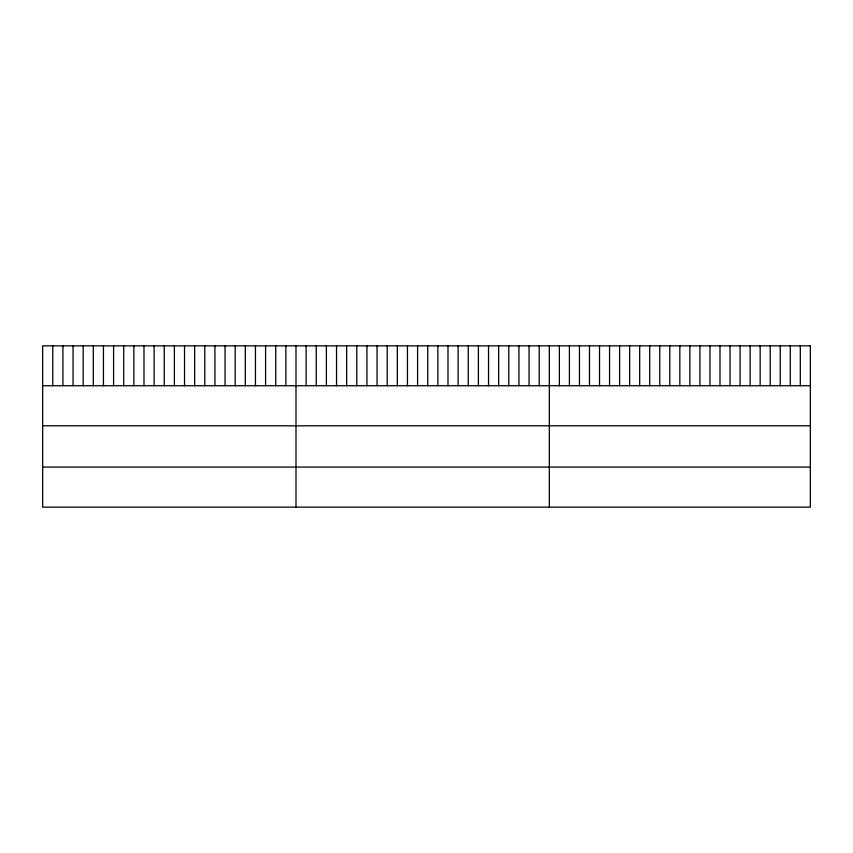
<?xml version="1.0" encoding="UTF-8"?>
<svg xmlns="http://www.w3.org/2000/svg" width="853" height="853" viewBox="0 0 853 853"><rect width="100%" height="100%" fill="white"/><g stroke="black" fill="none" stroke-linecap="round" stroke-linejoin="round"><path stroke-width="1.28" d="M42.65 385.727L810.35 385.727M42.65 425.796L810.35 425.796M42.65 467.081L810.35 467.081M800.306 345.86L800.306 385.727M790.273 345.86L790.273 385.727M780.228 345.86L780.228 385.727M770.195 345.86L770.195 385.727M760.151 345.86L760.151 385.727M750.118 345.86L750.118 385.727M740.073 345.86L740.073 385.727M730.04 345.86L730.04 385.727M719.996 345.86L719.996 385.727M709.963 345.86L709.963 385.727M699.918 345.86L699.918 385.727M689.885 345.86L689.885 385.727M679.841 345.86L679.841 385.727M669.797 345.86L669.797 385.727M659.764 345.86L659.764 385.727M649.719 345.86L649.719 385.727M639.686 345.86L639.686 385.727M629.642 345.86L629.642 385.727M619.609 345.86L619.609 385.727M609.564 345.86L609.564 385.727M599.531 345.86L599.531 385.727M589.487 345.86L589.487 385.727M579.454 345.86L579.454 385.727M569.409 345.86L569.409 385.727M559.376 345.86L559.376 385.727M549.332 345.86L549.332 507.14M539.203 345.86L539.203 385.727M529.063 345.86L529.063 385.727M518.933 345.86L518.933 385.727M508.793 345.86L508.793 385.727M498.664 345.86L498.664 385.727M488.534 345.86L488.534 385.727M478.394 345.86L478.394 385.727M468.265 345.86L468.265 385.727M458.125 345.86L458.125 385.727M447.996 345.86L447.996 385.727M437.866 345.86L437.866 385.727M427.726 345.86L427.726 385.727M417.597 345.86L417.597 385.727M407.457 345.86L407.457 385.727M397.327 345.86L397.327 385.727M387.198 345.86L387.198 385.727M377.058 345.86L377.058 385.727M366.929 345.86L366.929 385.727M356.789 345.86L356.789 385.727M346.659 345.86L346.659 385.727M336.53 345.86L336.53 385.727M326.39 345.86L326.39 385.727M316.26 345.86L316.26 385.727M306.12 345.86L306.12 385.727M295.991 345.86L295.991 507.14M285.862 345.86L285.862 385.727M275.722 345.86L275.722 385.727M265.592 345.86L265.592 385.727M255.452 345.86L255.452 385.727M245.323 345.86L245.323 385.727M235.193 345.86L235.193 385.727M225.053 345.86L225.053 385.727M214.924 345.86L214.924 385.727M204.784 345.86L204.784 385.727M194.655 345.86L194.655 385.727M184.525 345.86L184.525 385.727M174.385 345.86L174.385 385.727M164.256 345.86L164.256 385.727M154.116 345.86L154.116 385.727M143.986 345.86L143.986 385.727M133.857 345.86L133.857 385.727M123.717 345.86L123.717 385.727M113.588 345.86L113.588 385.727M103.448 345.86L103.448 385.727M93.318 345.86L93.318 385.727M83.189 345.86L83.189 385.727M73.049 345.86L73.049 385.727M62.919 345.86L62.919 385.727M52.779 345.86L52.779 385.727M810.35 345.86L42.65 345.86L42.65 507.14L810.35 507.14L810.35 345.86"/></g></svg>
